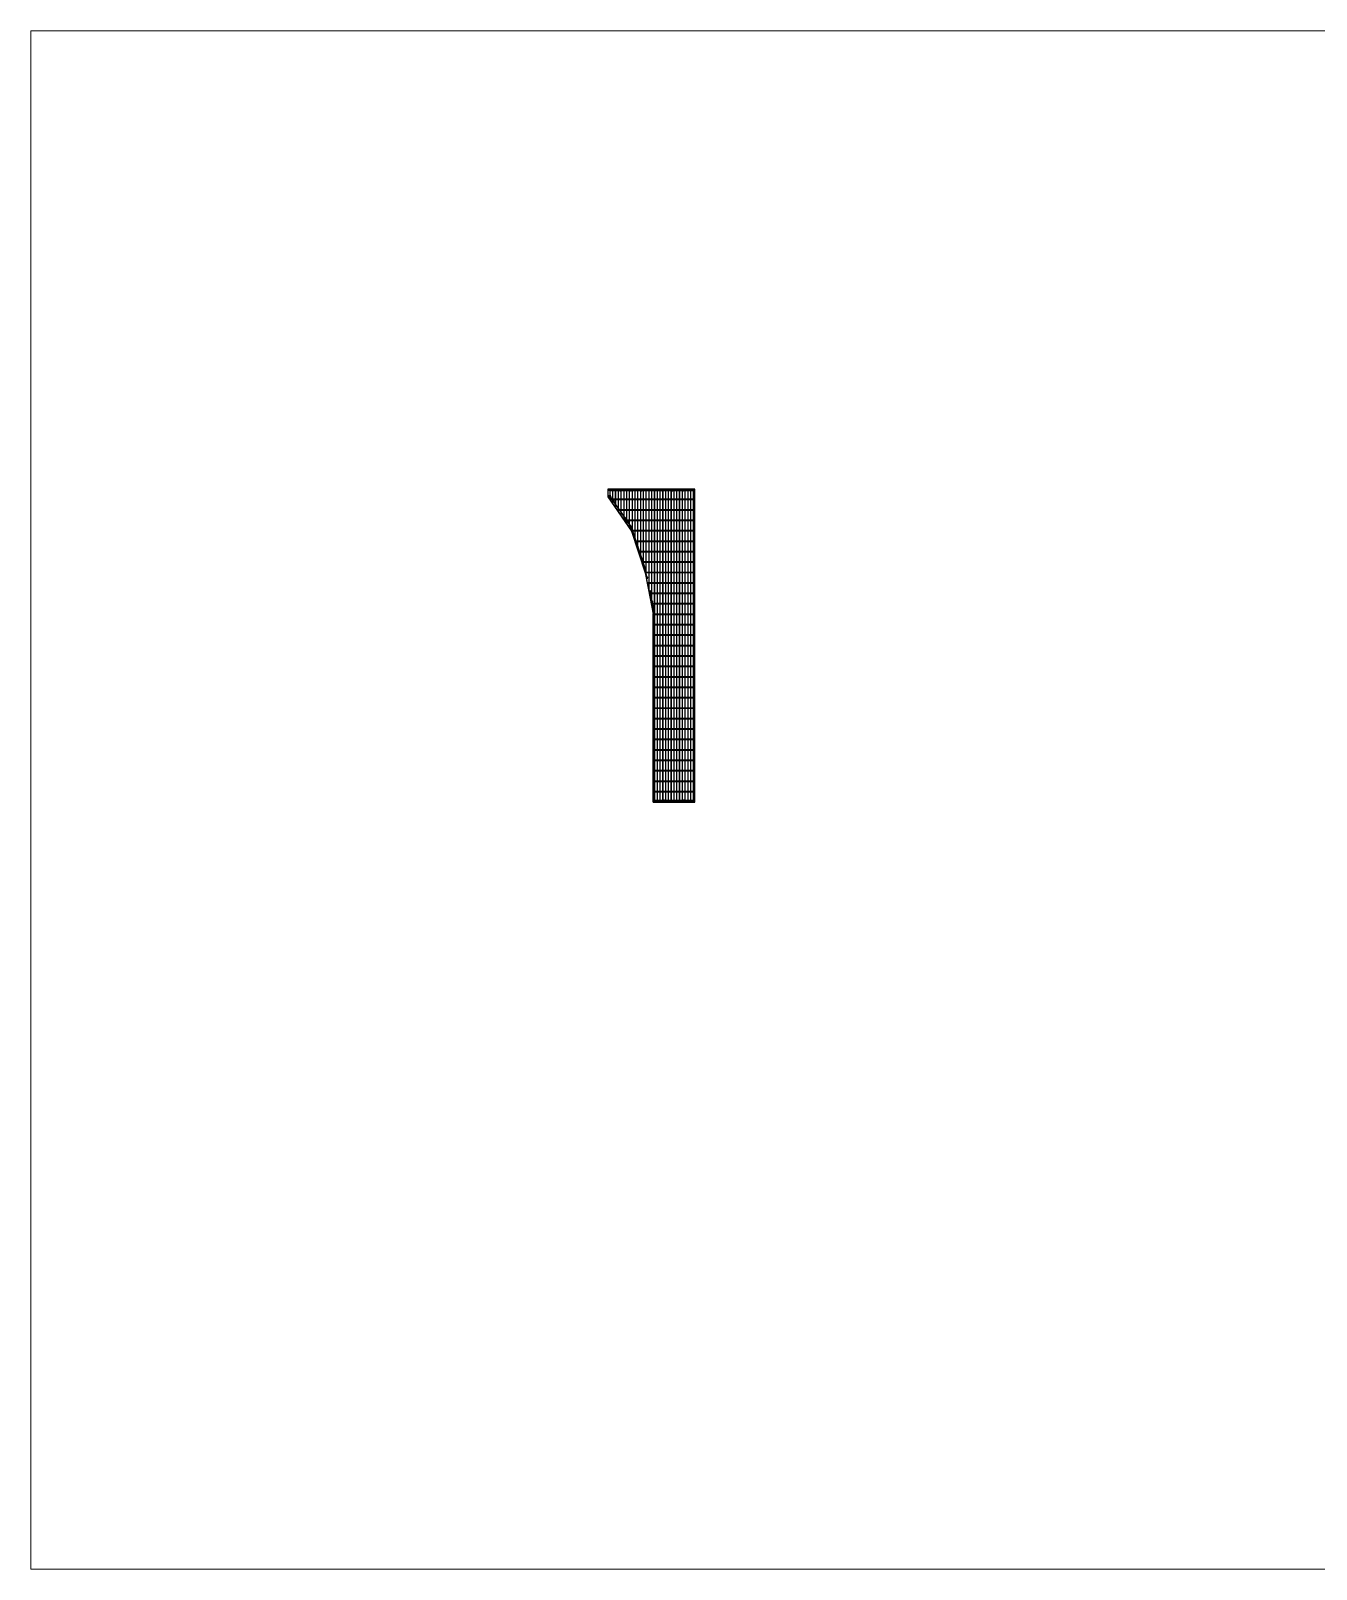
# Model space of a CAD drawing. Header units: millimetres. Extents: x -1003406 to 3312184, y 81337 to 716393.
# Drawn here: x 1791305 to 1976073, y 273146 to 494283 of the extents above; entities that cross this region are included whole.
import ezdxf

# ---------------------------------------------------------------- set-up
doc = ezdxf.new("R2010")
doc.units = ezdxf.units.MM
doc.header["$LTSCALE"] = 10
doc.layers.get('0').update_dxf_attribs({"linetype": 'CONTINUOUS'})
for name, color, linetype in [('W-PLASTIC_RAILINGS塑木栏杆', 6, 'CONTINUOUS'), ('W-STEEL_FRAME钢架', 3, 'CONTINUOUS'), ('W-STEEL_KEEL钢龙骨', 5, 'CONTINUOUS')]:
    doc.layers.add(name, color=color, linetype=linetype)
doc.layers.add('文字及标注', color=3, linetype='CONTINUOUS', lineweight=15)

# ---------------------------------------------------------------- blocks, each defined once
blk = doc.blocks.new('A$C6c0345f4')
at = {"layer": 'W-PLASTIC_RAILINGS塑木栏杆'}
for points in [[(0, 0), (120, 0), (120, 120), (0, 120)], [(120, 30), (1500, 30), (1500, 90), (120, 90)], [(1500, 0), (1620, 0), (1620, 120), (1500, 120)]]:
    blk.add_lwpolyline(points, close=True, dxfattribs=at)
blk = doc.blocks.new('A$Cd0744727')
at = {"layer": 'W-PLASTIC_RAILINGS塑木栏杆'}
for points in [[(0, 0), (120, 0), (120, 120), (0, 120)], [(120, 30), (1500, 30), (1500, 90), (120, 90)], [(1500, 0), (1620, 0), (1620, 120), (1500, 120)]]:
    blk.add_lwpolyline(points, close=True, dxfattribs=at)
blk = doc.blocks.new('A$C29e3f0c6')
at = {"layer": 'W-PLASTIC_RAILINGS塑木栏杆'}
for points in [[(0, 0), (120, 0), (120, 120), (0, 120)], [(120, 30), (1500, 30), (1500, 90), (120, 90)], [(1500, 0), (1620, 0), (1620, 120), (1500, 120)]]:
    blk.add_lwpolyline(points, close=True, dxfattribs=at)
blk = doc.blocks.new('*U853')
at = {"layer": 'W-PLASTIC_RAILINGS塑木栏杆'}
blk.add_blockref('A$C29e3f0c6', (-810, -60), dxfattribs=at)
blk = doc.blocks.new('*U854')
at = {"layer": 'W-PLASTIC_RAILINGS塑木栏杆', "color": 0, "linetype": 'ByBlock', "lineweight": -2, "transparency": 16777216}
for p in [(-9000, 0), (-7500, 0), (-6000, 0), (-4500, 0), (-3000, 0), (-1500, 0), (0, 0)]:
    blk.add_blockref('*U853', p, dxfattribs=at)
blk = doc.blocks.new('A$C77db798a')
at = {"layer": 'W-PLASTIC_RAILINGS塑木栏杆'}
for points in [[(0, 0), (120, 0), (120, 120), (0, 120)], [(120, 30), (1500, 30), (1500, 90), (120, 90)], [(1500, 0), (1620, 0), (1620, 120), (1500, 120)]]:
    blk.add_lwpolyline(points, close=True, dxfattribs=at)
blk = doc.blocks.new('*U577')
at = {"layer": 'W-STEEL_KEEL钢龙骨', "color": 1}
blk.add_lwpolyline([(-20, -22442), (20, -22442), (20, 22442), (-20, 22442)], close=True, dxfattribs=at)
blk = doc.blocks.new('*U578')
at = {"layer": 'W-STEEL_FRAME钢架', "color": 0, "linetype": 'ByBlock', "lineweight": -2, "transparency": 16777216}
for p in [(0, 0), (400, 0), (800, 0), (1200, 0), (1600, 0), (2000, 0), (2400, 0), (2800, 0), (3200, 0), (3600, 0), (4000, 0), (4400, 0), (4800, 0), (5200, 0), (5600, 0)]:
    blk.add_blockref('*U577', p, dxfattribs=at)
blk = doc.blocks.new('4506')
at = {"color": 5}
for points in [[(-6144, -1522), (5942, -1522), (5942, -1478), (-6173, -1478)], [(-5116, -3022), (5942, -3022), (5942, -2978), (-5146, -2978)], [(-4089, -4522), (5942, -4522), (5942, -4478), (-4118, -4478)], [(-3061, -6022), (5942, -6022), (5942, -5978), (-3091, -5978)], [(-2565, -7522), (5942, -7522), (5942, -7478), (-2579, -7478)], [(-2069, -9022), (5942, -9022), (5942, -8978), (-2083, -8978)], [(-1573, -10522), (5942, -10522), (5942, -10478), (-1587, -10478)], [(-1077, -12021), (5942, -12022), (5942, -11978), (-1091, -11978)], [(-791, -13522), (5942, -13522), (5942, -13478), (-800, -13478)], [(-506, -15022), (5942, -15022), (5942, -14978), (-514, -14976)], [(-220, -16521), (5942, -16522), (5942, -16478), (-228, -16478)], [(58, -18022), (5942, -18022), (5942, -17978), (51, -17972)], [(58, -19522), (5942, -19522), (5942, -19478), (58, -19478)], [(58, -21022), (5942, -21022), (5942, -20978), (58, -20978)], [(58, -22522), (5942, -22522), (5942, -22478), (58, -22478)], [(58, -24022), (5942, -24022), (5942, -23978), (58, -23978)], [(58, -25522), (5942, -25522), (5942, -25478), (58, -25478)], [(58, -27022), (5942, -27022), (5942, -26978), (58, -26978)], [(58, -28522), (5942, -28522), (5942, -28478), (58, -28478)], [(58, -30022), (5942, -30022), (5942, -29978), (58, -29978)], [(58, -31522), (5942, -31522), (5942, -31478), (58, -31478)], [(58, -33022), (5942, -33022), (5942, -32978), (58, -32978)], [(58, -34522), (5942, -34522), (5942, -34478), (58, -34478)], [(58, -36022), (5942, -36022), (5942, -35978), (58, -35978)], [(58, -37522), (5942, -37522), (5942, -37478), (58, -37478)], [(58, -39022), (5942, -39022), (5942, -38978), (58, -38978)], [(58, -40522), (5942, -40522), (5942, -40478), (58, -40478)], [(58, -42022), (5942, -42022), (5942, -41978), (58, -41978)], [(58, -43522), (5942, -43522), (5942, -43478), (58, -43478)]]:
    blk.add_lwpolyline(points, close=True, dxfattribs=at)
at = {"layer": 'W-STEEL_FRAME钢架'}
for points in [[(-6442, -58), (-6500, 0), (-6500, -1104), (-6442, -1086)], [(0, 0), (-6500, 0), (-6442, -58), (58, -58)], [(58, -58), (5942, -58), (6000, 0), (0, 0)], [(5942, -44942), (6000, -45000), (6000, 0), (5942, -58)], [(-6442, -1086), (-6500, -1104), (-3113, -6048), (-3061, -6022)], [(-3061, -6022), (-3113, -6048), (-1133, -12035), (-1077, -12021)], [(-1077, -12021), (-1133, -12035), (0, -17950), (58, -18008)], [(58, -44942), (0, -45000), (0, -17950), (58, -18008)], [(5942, -44942), (58, -44942), (0, -45000), (6000, -45000)]]:
    blk.add_lwpolyline(points, close=True, dxfattribs=at)
at = {"layer": 'W-STEEL_FRAME钢架', "color": 1}
for points in [[(-6242, -58), (-6442, -58), (-6442, -258), (-6242, -58)], [(-6314, -1274), (-6442, -1086), (-6442, -866), (-6314, -1274)]]:
    blk.add_lwpolyline(points, dxfattribs=at)
for points in [[(5742, -58), (5942, -258), (5942, -58)], [(258, -44942), (58, -44742), (58, -44942)], [(5742, -44942), (5942, -44742), (5942, -44942)]]:
    blk.add_lwpolyline(points, close=True, dxfattribs=at)
at = {"layer": 'W-STEEL_KEEL钢龙骨', "color": 1}
for points in [[(-6180, -1468), (-6180, -58), (-6220, -58), (-6220, -1410)], [(-5780, -2052), (-5780, -58), (-5820, -58), (-5820, -1994)], [(-5380, -2636), (-5380, -58), (-5420, -58), (-5420, -2578)], [(-4980, -3220), (-4980, -58), (-5020, -58), (-5020, -3162)], [(-4580, -3804), (-4580, -58), (-4620, -58), (-4620, -3746)], [(-4180, -4388), (-4180, -58), (-4220, -58), (-4220, -4330)], [(-3780, -4972), (-3780, -58), (-3820, -58), (-3820, -4914)], [(-3380, -5556), (-3380, -58), (-3420, -58), (-3420, -5498)], [(-2980, -6266), (-2980, -58), (-3020, -58), (-3020, -6145)], [(-2580, -7476), (-2580, -58), (-2620, -58), (-2620, -7355)], [(-2180, -8685), (-2180, -58), (-2220, -58), (-2220, -8564)], [(-1780, -9895), (-1780, -58), (-1820, -58), (-1820, -9774)], [(-1380, -11105), (-1380, -58), (-1420, -58), (-1420, -10984)], [(-980, -12531), (-980, -58), (-1020, -58), (-1020, -12321)]]:
    blk.add_lwpolyline(points, dxfattribs=at)
for points in [[(-620, -14422), (-580, -14632), (-580, -58), (-620, -58)], [(-220, -16522), (-180, -16732), (-180, -58), (-220, -58)]]:
    blk.add_lwpolyline(points, close=True, dxfattribs=at)
at = {"layer": 'W-STEEL_FRAME钢架'}
blk.add_blockref('*U578', (200, -22500), dxfattribs=at)
blk = doc.blocks.new('langan0')
at = {"layer": 'W-PLASTIC_RAILINGS塑木栏杆'}
for points in [[(-6459, 44263), (-6459, 44143), (-6339, 44143), (-6339, 44263)], [(-6460, 43513), (-6460, 43393), (-6340, 43393), (-6340, 43513)], [(-6406, 43279), (-6336, 43181), (-6238, 43250), (-6307, 43348)], [(-4191, 40106), (-3467, 39049), (-3418, 39083), (-4141, 40139)], [(-3492, 39032), (-3424, 38933), (-3325, 39001), (-3393, 39100)], [(-3392, 38894), (-3355, 38780), (-3241, 38818), (-3278, 38932)], [(-3326, 38790), (-2924, 37574), (-2867, 37593), (-3269, 38808)], [(-2953, 37565), (-2915, 37451), (-2801, 37489), (-2839, 37603)], [(-61, 4159), (-61, 4039), (59, 4039), (59, 4159)], [(-31, 4039), (-31, 2659), (29, 2659), (29, 4039)], [(59, -431), (1339, -431), (1339, -371), (59, -371)], [(1339, -461), (1459, -461), (1459, -341), (1339, -341)], [(1459, -431), (2739, -431), (2739, -371), (1459, -371)], [(2739, -461), (2859, -461), (2859, -341), (2739, -341)], [(2859, -431), (4139, -431), (4139, -371), (2859, -371)], [(4139, -461), (4259, -461), (4259, -341), (4139, -341)], [(4259, -431), (5541, -431), (5541, -371), (4259, -371)]]:
    blk.add_lwpolyline(points, close=True, dxfattribs=at)
for points in [[(-6369, 43513), (-6369, 44143), (-6429, 44143), (-6429, 43513)], [(-6312, 43196), (-5954, 42680), (-5904, 42714), (-6263, 43231)]]:
    blk.add_lwpolyline(points, dxfattribs=at)
at = {"layer": 'W-STEEL_FRAME钢架', "color": 2, "const_width": 5}
for points in [[(-6381, 43244), (-6021, 43244), (-6021, 43284), (-6381, 43284)], [(-5981, 42630), (-5621, 42630), (-5621, 42670), (-5981, 42670)], [(-5181, 44183), (-4821, 44183), (-4821, 44223), (-5181, 44223)], [(-3581, 44183), (-3221, 44183), (-3221, 44223), (-3581, 44223)], [(-1981, 44183), (-1621, 44183), (-1621, 44223), (-1981, 44223)], [(819, 44183), (1179, 44183), (1179, 44223), (819, 44223)], [(2420, 44183), (2780, 44183), (2780, 44223), (2420, 44223)], [(4019, 44184), (4379, 44184), (4379, 44224), (4019, 44224)], [(-5181, 41389), (-4821, 41389), (-4821, 41429), (-5181, 41429)], [(-4381, 40154), (-4021, 40154), (-4021, 40194), (-4381, 40194)], [(-3581, 38991), (-3221, 38991), (-3221, 39031), (-3581, 39031)], [(-3581, 38843), (-3221, 38843), (-3221, 38883), (-3581, 38883)], [(-2974, 37507), (-2821, 37507), (-2821, 37547), (-2987, 37547)], [(-1981, 34663), (-1621, 34663), (-1621, 34703), (-1981, 34703)], [(-1558, 33227), (-1221, 33227), (-1221, 33267), (-1572, 33267)], [(-1507, 33072), (-1221, 33072), (-1221, 33112), (-1521, 33112)], [(-1133, 31613), (-822, 31613), (-822, 31653), (-1140, 31653)], [(-762, 29656), (-421, 29656), (-421, 29696), (-769, 29696)], [(-381, 28176), (-21, 28176), (-21, 28216), (-381, 28216)], [(-203, 26709), (-21, 26709), (-21, 26749), (-211, 26749)], [(-381, 21910), (-21, 21910), (-21, 21950), (-381, 21950)], [(-381, 21910), (-21, 21910), (-21, 21950), (-381, 21950)], [(-381, 21910), (-21, 21910), (-21, 21950), (-381, 21950)], [(1219, -420), (1579, -420), (1579, -380), (1219, -380)], [(4019, -420), (4379, -420), (4379, -380), (4019, -380)]]:
    blk.add_lwpolyline(points, close=True, dxfattribs=at)
at = {"layer": 'W-PLASTIC_RAILINGS塑木栏杆'}
for name, p in [('A$C77db798a', (-6459, 44143)), ('*U854', (4851, 44203))]:
    blk.add_blockref(name, p, dxfattribs=at)
for name, p, rotation in [('A$Cd0744727', (5541, 44263), 269.9999999999994), ('A$C77db798a', (-5979, 42663), 304.4099999999993), ('A$Cd0744727', (5541, 42763), 269.9999999999994), ('A$C77db798a', (-5131, 41425), 304.4099999999993), ('A$C77db798a', (-2953, 37565), 288.2999999999994), ('A$C77db798a', (-2482, 36141), 288.2967602887143), ('A$C77db798a', (-2011, 34717), 288.2967602887412), ('A$C77db798a', (-1493, 33134), 284.3643388534194), ('A$C77db798a', (-678, 29718), 280.7799999999994), ('A$C77db798a', (-397, 28244), 280.7799999999994), ('A$C6c0345f4', (-61, 26659), 270), ('A$C6c0345f4', (-61, 25159), 270), ('A$C6c0345f4', (-61, 23659), 270), ('A$C6c0345f4', (-61, 19904), 270), ('A$C6c0345f4', (-61, 18404), 270), ('A$C6c0345f4', (-61, 16904), 270), ('A$C6c0345f4', (-61, 15404), 270), ('A$C6c0345f4', (-61, 13904), 270), ('A$C6c0345f4', (-61, 12404), 270), ('A$C6c0345f4', (-61, 10904), 270), ('A$C6c0345f4', (-61, 9404), 270), ('A$C6c0345f4', (-61, 7904), 270), ('A$C6c0345f4', (-61, 2659), 270), ('A$Cd0744727', (5541, 2659), 269.9999999999994), ('A$C6c0345f4', (-61, 1159), 270), ('A$Cd0744727', (5541, 1159), 269.9999999999994)]:
    blk.add_blockref(name, p, dxfattribs=dict(at, rotation=rotation))
at = {"layer": 'W-STEEL_FRAME钢架'}
blk.add_blockref('4506', (-201, 44399), dxfattribs=at)

msp = doc.modelspace()

# ---------------------------------------------------------------- linework, layer by layer
at = {"layer": '文字及标注', "color": 0}
msp.add_lwpolyline([(1791304.6, 494282.6), (2255894.7, 494282.6), (2255894.7, 273145.7), (1791304.6, 273145.7)], close=True, dxfattribs=at)

# ---------------------------------------------------------------- block references
msp.add_blockref('langan0', (1880955, 384015.4), dxfattribs=at)

doc.saveas('drawing.dxf')
